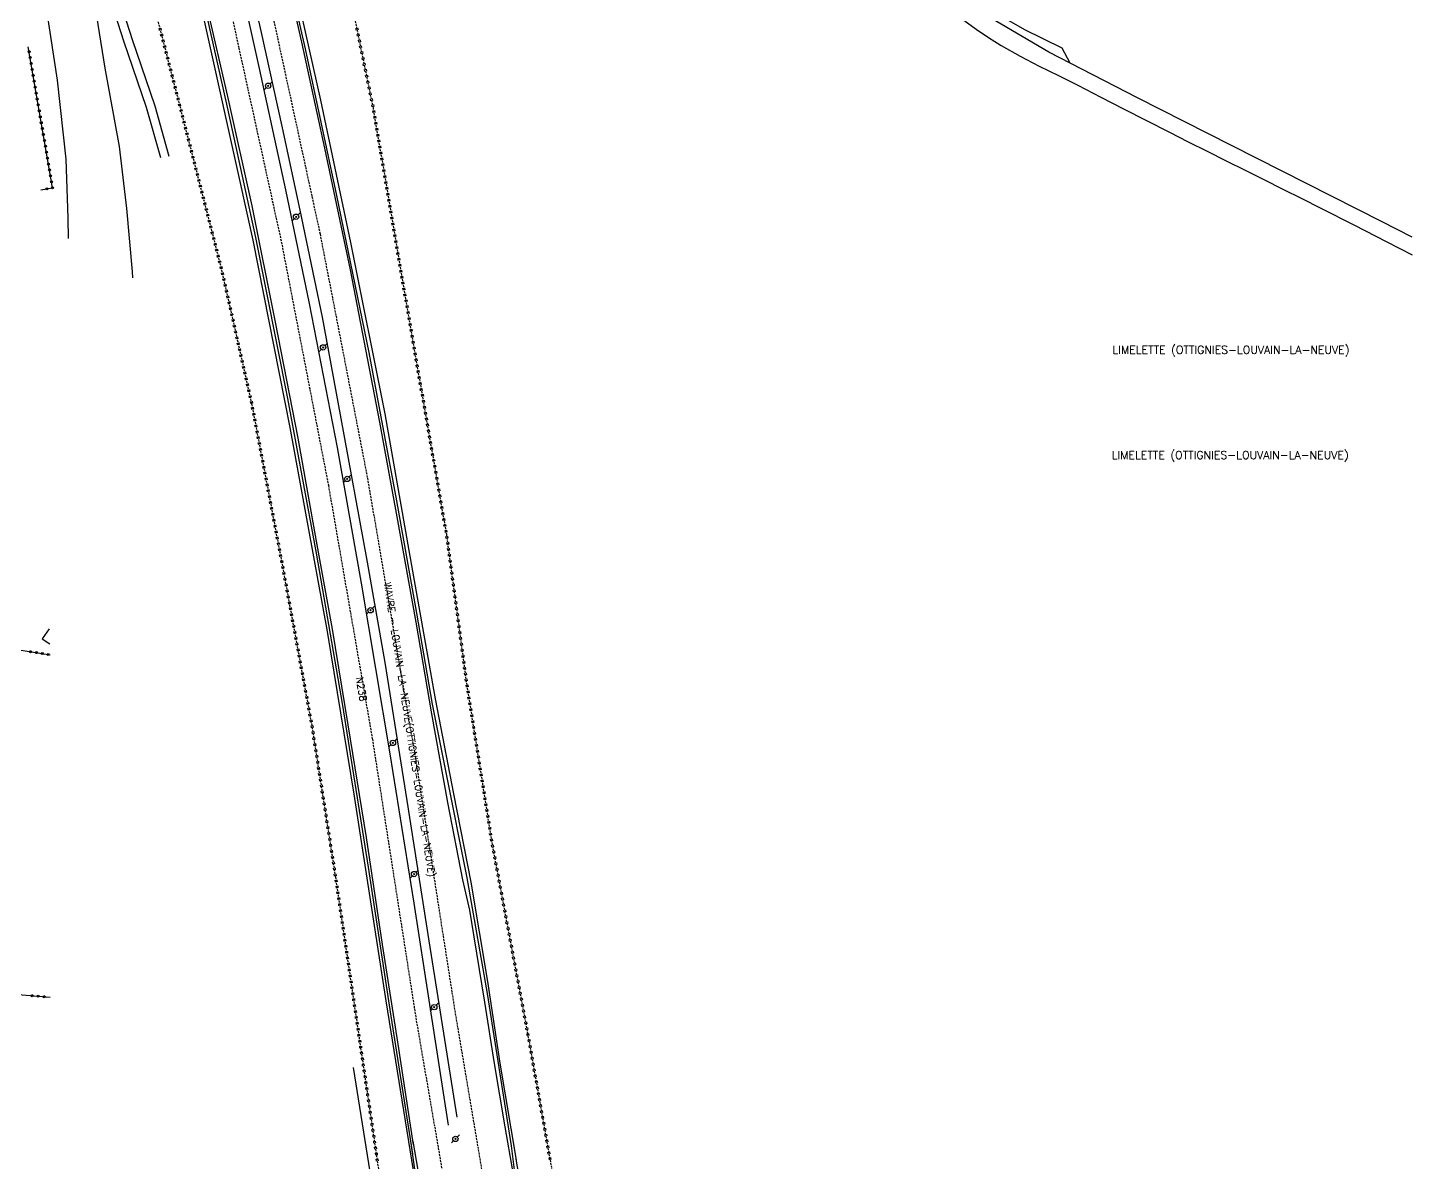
# Model space of a CAD drawing. Header units: millimetres. Extents: x 164000 to 165000, y 151998 to 153000.
# Drawn here: x 164654.1 to 165000, y 152309.7 to 152593.3 of the extents above; entities that cross this region are included whole.
import ezdxf
from ezdxf.enums import TextEntityAlignment as Align

# ---------------------------------------------------------------- set-up
doc = ezdxf.new("R2010")
doc.units = ezdxf.units.MM
doc.linetypes.add('DASHED', pattern=[0.75, 0.5, -0.25])
doc.layers.get('0').update_dxf_attribs({"linetype": 'CONTINUOUS'})
for name, color, linetype in [('W0001', 6, 'DASHED'), ('W0008', 7, 'CONTINUOUS'), ('W0010', 4, 'CONTINUOUS'), ('W0071', 7, 'CONTINUOUS'), ('W0104', 1, 'CONTINUOUS'), ('W0211', 2, 'CONTINUOUS'), ('W0220', 5, 'DASHED'), ('W0323', 7, 'CONTINUOUS'), ('W0330', 7, 'CONTINUOUS'), ('W0473', 7, 'CONTINUOUS'), ('W0510', 5, 'CONTINUOUS'), ('W0980', 7, 'CONTINUOUS'), ('W0989', 7, 'CONTINUOUS'), ('W0990', 7, 'CONTINUOUS')]:
    doc.layers.add(name, color=color, linetype=linetype)
doc.styles.get("Standard").update_dxf_attribs({"font": 'romans.shx', "width": 0.85})

# ---------------------------------------------------------------- blocks, each defined once
blk = doc.blocks.new('T473')
for p, q in [((-0.166667, 0.166667), (0.166667, -0.166667)), ((-0.166667, -0.166667), (0.166667, 0.166667)), ((0.500001, 0.500001), (1.000002, 1.000002)), ((-1.000002, -1.000002), (-0.500001, -0.500001))]:
    blk.add_line(p, q)
blk.add_ellipse((0, 0), major_axis=(0.471405, 0.471405), ratio=1, start_param=5.4977871438, end_param=11.780972451)
blk = doc.blocks.new('t323o')
at = {"color": 0, "linetype": 'Continuous'}
for radius in [0.25, 0.15]:
    blk.add_circle((0, 0), radius, dxfattribs=at)
blk = doc.blocks.new('t220o')
at = {"color": 0, "linetype": 'Continuous'}
for p, q in [((-0.25, 0.25), (0.25, 0.25)), ((-0.25, -0.25), (0.25, -0.25))]:
    blk.add_line(p, q, dxfattribs=at)

msp = doc.modelspace()

# ---------------------------------------------------------------- linework, layer by layer
at = {"layer": 'W0001'}
for points in [[(164687.96, 152671), (164702.18, 152609.42), (164717.46, 152539.67), (164729.2, 152478.88), (164740.18, 152415.46), (164751.16, 152345.06), (164760.7, 152289.73), (164767.47, 152249.99), (164776.56, 152209.02), (164785.77, 152171)], [(164786.73, 152211.37), (164777.39, 152252.34), (164770.27, 152291.67), (164760.92, 152347.17), (164751.01, 152410.73), (164738.99, 152480.93), (164727.19, 152541.73), (164713.54, 152604.69), (164698.16, 152671)]]:
    msp.add_lwpolyline(points, dxfattribs=at)
at = {"layer": 'W0008'}
for points in [[(164750.47, 152314.1), (164746.64, 152339.21), (164742.72, 152364.17), (164738.73, 152390.91), (164734.16, 152419.04), (164730.24, 152442.94), (164726.2, 152464.97), (164721.63, 152490.72), (164715.96, 152519.7), (164710.14, 152548.77), (164704.11, 152576.15), (164698.98, 152598.13), (164693.52, 152622.48), (164687.06, 152649.32), (164681.86, 152671)], [(164703.72, 152671), (164704.01, 152669.76), (164709.81, 152644.39), (164715.73, 152619.46), (164722.44, 152589.72), (164728.21, 152563.21), (164734.64, 152532.84), (164741.99, 152494.68), (164746.33, 152471.07), (164751.08, 152444.69), (164754.92, 152421.81), (164758.94, 152399.68), (164762.73, 152380.28), (164764.43, 152372.73), (164765.57, 152366.1), (164768.22, 152349.71), (164770.6, 152334.38), (164773.27, 152318.6), (164775.18, 152307.59)], [(164885.03, 152597.57), (164887.98, 152595.23), (164891.02, 152593), (164894.13, 152590.87), (164897.31, 152588.85), (164901.99, 152586.18), (164906.79, 152583.72), (164911.64, 152581.35), (164916.45, 152578.94), (164922.15, 152576), (164927.86, 152573.07), (164933.58, 152570.14), (164939.3, 152567.22), (164944.02, 152564.84), (164948.74, 152562.46), (164953.47, 152560.09), (164958.21, 152557.73), (164962.94, 152555.37), (164967.67, 152553), (164972.4, 152550.63), (164977.12, 152548.24), (164985.38, 152544.03), (164993.63, 152539.81), (165000, 152536.53)], [(165000, 152540.97), (164992.32, 152544.86), (164980.01, 152551.16), (164954.83, 152563.92), (164931.37, 152575.82), (164909.15, 152587.2), (164890.65, 152598.13)], [(164914.48, 152584.47), (164912.53, 152588.19), (164903.23, 152592.82), (164893.65, 152598.33), (164890.79, 152598.05)], [(164750.33, 152315.02), (164753.09, 152298.58)]]:
    msp.add_lwpolyline(points, dxfattribs=at)
at = {"layer": 'W0010'}
for points in [[(164681.17, 152671), (164684.42, 152656.9), (164690.39, 152632.37), (164696.9, 152604.69), (164703.89, 152573.43), (164710.98, 152540.87), (164718.96, 152500.61), (164726.1, 152461.97), (164732.73, 152423.9), (164739.09, 152383.44), (164744.78, 152346.2), (164750.22, 152311.86)], [(164759.19, 152318.95), (164754.54, 152349.17), (164750.63, 152374.51), (164744.63, 152411.85), (164737.49, 152454.48), (164731.44, 152488.36), (164724.45, 152524.42), (164718.6, 152552.84), (164711.94, 152583.11), (164706.15, 152609.47), (164699.46, 152638.42), (164693.77, 152662.74), (164691.88, 152671)], [(164694.2, 152671), (164697.56, 152656.67), (164704.24, 152628.05), (164712.4, 152592.13), (164717.61, 152568.34), (164722.06, 152547.7), (164727.6, 152520.94), (164732.15, 152496.54), (164738.91, 152459.71), (164743.28, 152434.68), (164748.77, 152400.16), (164754.26, 152365.03), (164761.28, 152321.01)], [(164774.98, 152313.84), (164768.95, 152351.87), (164763.89, 152380.82), (164758.63, 152407.17), (164755.23, 152424.2), (164751.31, 152447), (164746.31, 152475.04), (164739.37, 152512.1), (164731.34, 152551.42), (164723.48, 152588.04), (164713.29, 152632.39), (164704.32, 152670.65), (164704.24, 152671)], [(164749.91, 152313.8), (164751.98, 152299.25)], [(164775.72, 152307.86), (164774.98, 152313.84)]]:
    msp.add_lwpolyline(points, dxfattribs=at)
at = {"layer": 'W0071'}
for points in [[(164687.31, 152560.82), (164683.78, 152573.38), (164678.11, 152589.97), (164673.21, 152605.4), (164670.54, 152619.89), (164667.26, 152640.86), (164661.69, 152664.24), (164660.38, 152671)], [(164689.42, 152561.15), (164685.89, 152573.71), (164680.22, 152590.3), (164675.32, 152605.73), (164672.65, 152620.22), (164669.37, 152641.19), (164663.8, 152664.57), (164662.55, 152671)]]:
    msp.add_lwpolyline(points, dxfattribs=at)
at = {"layer": 'W0104'}
msp.add_lwpolyline([(164659.45, 152443.07), (164657.72, 152440.59), (164659.57, 152439.3)], dxfattribs=at)
at = {"layer": 'W0211'}
for points in [[(164750.42, 152307.64), (164743.59, 152350.09), (164735.66, 152401.71), (164729, 152442.43), (164719.67, 152493.41), (164710.37, 152540.21), (164700.43, 152585.32), (164691.79, 152623.98), (164681.82, 152665.54), (164680.58, 152671)], [(164705.2, 152671), (164708.61, 152655.9), (164714.15, 152633), (164721.37, 152601.28), (164727.19, 152575.18), (164734.74, 152539.67), (164743.33, 152496.82), (164749.31, 152462.61), (164755.84, 152425.53), (164760.41, 152401.84), (164764.76, 152379.7), (164768.95, 152354.87), (164772.03, 152334.51), (164776.07, 152310.23)], [(164776.03, 152310.48), (164778.69, 152295.23)]]:
    msp.add_lwpolyline(points, dxfattribs=at)
at = {"layer": 'W0220'}
for points in [[(164743.18, 152298.42), (164737.33, 152338.27), (164731.03, 152381.02), (164725.11, 152418.94), (164717.61, 152459.71), (164710.09, 152499.34), (164702.49, 152533.14), (164690.97, 152578.26), (164681.29, 152615.85), (164671.02, 152652.47), (164665.2, 152671)], [(164785.65, 152304.67), (164779.07, 152341.75), (164770.17, 152389.18), (164763.84, 152429.01), (164758.76, 152466.6), (164749.92, 152517.46), (164740.44, 152573.22), (164732.25, 152613.05), (164726.33, 152645.97), (164721.63, 152671)]]:
    msp.add_lwpolyline(points, dxfattribs=at)
at = {"layer": 'W0323'}
for points in [[(164657.35, 152552.78), (164660.27, 152553.3), (164654.22, 152588.55)], [(164642.91, 152439.25), (164659.65, 152436.56)], [(164633.81, 152363.81), (164633.56, 152353.17), (164659.7, 152350.98)]]:
    msp.add_lwpolyline(points, dxfattribs=at)
at = {"layer": 'W0330'}
msp.add_lwpolyline([(164759.35, 152199.23), (164752.66, 152228.25), (164745.94, 152267.69), (164735.5, 152333.37)], dxfattribs=at)
at = {"layer": 'W0510'}
for points in [[(164646.44, 152671), (164646.47, 152670.8), (164650.03, 152655.19), (164652.06, 152641.29), (164654.09, 152626.88), (164655.59, 152614.09), (164658.87, 152597.09), (164661.41, 152580.21), (164663.63, 152560.49), (164664.08, 152545.72), (164664.19, 152540.63)], [(164680.25, 152532.4), (164678.8, 152548.11), (164676.97, 152563.62), (164673.46, 152583.21), (164670.28, 152603.01), (164667.11, 152621.82), (164663.9, 152644.14), (164659.99, 152662.66), (164658.59, 152671)], [(164680.34, 152530.83), (164680.25, 152532.4)]]:
    msp.add_lwpolyline(points, dxfattribs=at)

# ---------------------------------------------------------------- block references
at = {"layer": 'W0220'}
for p, rotation in [((164687.2, 152592.91), 104.4456873557398), ((164687.57, 152591.46), 104.4456873557398), ((164736.38, 152592.94), 101.611967446194), ((164736.68, 152591.47), 101.611967446194), ((164687.95, 152590), 104.4456873557398), ((164688.32, 152588.55), 104.4456873557398), ((164736.99, 152590.01), 101.611967446194), ((164737.29, 152588.54), 101.611967446194), ((164688.7, 152587.1), 104.4456873557398), ((164689.07, 152585.65), 104.4456873557398), ((164737.59, 152587.07), 101.611967446194), ((164737.89, 152585.6), 101.611967446194), ((164689.44, 152584.19), 104.4456873557398), ((164689.82, 152582.74), 104.4456873557398), ((164690.19, 152581.29), 104.4456873557398), ((164738.19, 152584.13), 101.611967446194), ((164738.5, 152582.66), 101.611967446194), ((164738.8, 152581.19), 101.611967446194), ((164690.57, 152579.83), 104.4456873557398), ((164690.94, 152578.38), 104.4456873557398), ((164739.1, 152579.72), 101.611967446194), ((164739.4, 152578.25), 101.611967446194), ((164691.31, 152576.93), 104.3169171532252), ((164691.68, 152575.48), 104.3169171532252), ((164739.7, 152576.78), 101.611967446194), ((164740.01, 152575.31), 101.611967446194), ((164692.05, 152574.02), 104.3169171532252), ((164692.43, 152572.57), 104.3169171532252), ((164692.8, 152571.12), 104.3169171532252), ((164740.31, 152573.84), 101.611967446194), ((164740.58, 152572.37), 99.64855289333676), ((164740.83, 152570.89), 99.64855289333676), ((164693.17, 152569.66), 104.3169171532252), ((164693.54, 152568.21), 104.3169171532252), ((164741.08, 152569.41), 99.64855289333676), ((164741.33, 152567.93), 99.64855289333676), ((164693.91, 152566.75), 104.3169171532252), ((164694.28, 152565.3), 104.3169171532252), ((164694.65, 152563.85), 104.3169171532252), ((164741.59, 152566.45), 99.64855289333676), ((164741.84, 152564.97), 99.64855289333676), ((164695.02, 152562.39), 104.3169171532252), ((164695.39, 152560.94), 104.3169171532252), ((164742.09, 152563.5), 99.64855289333676), ((164742.34, 152562.02), 99.64855289333676), ((164742.59, 152560.54), 99.64855289333676), ((164695.76, 152559.49), 104.3169171532252), ((164696.13, 152558.03), 104.3169171532252), ((164742.84, 152559.06), 99.64855289333676), ((164743.09, 152557.58), 99.64855289333676), ((164696.51, 152556.58), 104.3169171532252), ((164696.88, 152555.13), 104.3169171532252), ((164697.25, 152553.67), 104.3169171532252), ((164743.35, 152556.1), 99.64855289333676), ((164743.6, 152554.62), 99.64855289333676), ((164697.62, 152552.22), 104.3169171532252), ((164697.99, 152550.77), 104.3169171532252), ((164743.85, 152553.14), 99.64855289333676), ((164744.1, 152551.67), 99.64855289333676), ((164744.35, 152550.19), 99.64855289333676), ((164698.36, 152549.31), 104.3169171532252), ((164698.73, 152547.86), 104.3169171532252), ((164744.6, 152548.71), 99.64855289333676), ((164744.85, 152547.23), 99.64855289333676), ((164699.1, 152546.41), 104.3169171532252), ((164699.47, 152544.95), 104.3169171532252), ((164699.84, 152543.5), 104.3169171532252), ((164745.11, 152545.75), 99.64855289333676), ((164745.36, 152544.27), 99.64855289333676), ((164700.21, 152542.05), 104.3169171532252), ((164700.59, 152540.59), 104.3169171532252), ((164745.61, 152542.79), 99.64855289333676), ((164745.86, 152541.31), 99.64855289333676), ((164746.11, 152539.84), 99.64855289333676), ((164700.96, 152539.14), 104.3169171532252), ((164701.33, 152537.69), 104.3169171532252), ((164701.7, 152536.23), 104.3169171532252), ((164746.36, 152538.36), 99.64855289333676), ((164746.61, 152536.88), 99.64855289333676), ((164702.07, 152534.78), 104.3169171532252), ((164702.44, 152533.33), 104.3169171532252), ((164746.87, 152535.4), 99.64855289333676), ((164747.12, 152533.92), 99.64855289333676), ((164702.77, 152531.86), 102.6701315633791), ((164703.1, 152530.4), 102.6701315633791), ((164747.37, 152532.44), 99.64855289333676), ((164747.62, 152530.96), 99.64855289333676), ((164747.87, 152529.48), 99.64855289333676), ((164703.43, 152528.94), 102.6701315633791), ((164703.76, 152527.47), 102.6701315633791), ((164704.09, 152526.01), 102.6701315633791), ((164748.12, 152528.01), 99.64855289333676), ((164748.37, 152526.53), 99.64855289333676), ((164704.42, 152524.55), 102.6701315633791), ((164704.75, 152523.08), 102.6701315633791), ((164748.63, 152525.05), 99.64855289333676), ((164748.88, 152523.57), 99.64855289333676), ((164705.08, 152521.62), 102.6701315633791), ((164705.41, 152520.16), 102.6701315633791), ((164749.13, 152522.09), 99.64855289333676), ((164749.38, 152520.61), 99.64855289333676), ((164749.63, 152519.13), 99.64855289333676), ((164705.74, 152518.69), 102.6701315633791), ((164706.06, 152517.23), 102.6701315633791), ((164706.39, 152515.77), 102.6701315633791), ((164749.88, 152517.65), 99.64855289333676), ((164750.14, 152516.18), 99.86580718076304), ((164706.72, 152514.3), 102.6701315633791), ((164707.05, 152512.84), 102.6701315633791), ((164750.4, 152514.7), 99.86580718076304), ((164750.65, 152513.22), 99.86580718076304), ((164707.38, 152511.38), 102.6701315633791), ((164707.71, 152509.91), 102.6701315633791), ((164708.04, 152508.45), 102.6701315633791), ((164750.91, 152511.74), 99.86580718076304), ((164751.17, 152510.26), 99.86580718076304), ((164751.42, 152508.79), 99.86580718076304), ((164708.37, 152506.99), 102.6701315633791), ((164708.7, 152505.52), 102.6701315633791), ((164751.68, 152507.31), 99.86580718076304), ((164751.94, 152505.83), 99.86580718076304), ((164709.03, 152504.06), 102.6701315633791), ((164709.35, 152502.59), 102.6701315633791), ((164752.19, 152504.35), 99.86580718076304), ((164752.45, 152502.88), 99.86580718076304), ((164709.68, 152501.13), 102.6701315633791), ((164710.01, 152499.67), 102.6701315633791), ((164710.3, 152498.2), 100.7505182325046), ((164752.71, 152501.4), 99.86580718076304), ((164752.97, 152499.92), 99.86580718076304), ((164753.22, 152498.44), 99.86580718076304), ((164710.58, 152496.72), 100.7505182325046), ((164710.86, 152495.25), 100.7505182325046), ((164753.48, 152496.96), 99.86580718076304), ((164753.74, 152495.49), 99.86580718076304), ((164711.14, 152493.78), 100.7505182325046), ((164711.42, 152492.3), 100.7505182325046), ((164753.99, 152494.01), 99.86580718076304), ((164754.25, 152492.53), 99.86580718076304), ((164711.7, 152490.83), 100.7505182325046), ((164711.98, 152489.35), 100.7505182325046), ((164712.26, 152487.88), 100.7505182325046), ((164754.51, 152491.05), 99.86580718076304), ((164754.76, 152489.57), 99.86580718076304), ((164755.02, 152488.1), 99.86580718076304), ((164712.54, 152486.41), 100.7505182325046), ((164712.82, 152484.93), 100.7505182325046), ((164755.28, 152486.62), 99.86580718076304), ((164755.54, 152485.14), 99.86580718076304), ((164713.1, 152483.46), 100.7505182325046), ((164713.38, 152481.99), 100.7505182325046), ((164755.79, 152483.66), 99.86580718076304), ((164756.05, 152482.19), 99.86580718076304), ((164756.31, 152480.71), 99.86580718076304), ((164713.66, 152480.51), 100.7505182325046), ((164713.94, 152479.04), 100.7505182325046), ((164714.22, 152477.56), 100.7505182325046), ((164756.56, 152479.23), 99.86580718076304), ((164756.82, 152477.75), 99.86580718076304), ((164714.5, 152476.09), 100.7505182325046), ((164714.78, 152474.62), 100.7505182325046), ((164757.08, 152476.27), 99.86580718076304), ((164757.33, 152474.8), 99.86580718076304), ((164715.06, 152473.14), 100.7505182325046), ((164715.34, 152471.67), 100.7505182325046), ((164757.59, 152473.32), 99.86580718076304), ((164757.85, 152471.84), 99.86580718076304), ((164758.11, 152470.36), 99.86580718076304), ((164715.62, 152470.2), 100.7505182325046), ((164715.9, 152468.72), 100.7505182325046), ((164716.18, 152467.25), 100.7505182325046), ((164758.36, 152468.89), 99.86580718076304), ((164758.62, 152467.41), 99.86580718076304), ((164716.46, 152465.78), 100.7505182325046), ((164716.74, 152464.3), 100.7505182325046), ((164758.85, 152465.93), 97.70119219006993), ((164759.05, 152464.44), 97.70119219006993), ((164717.02, 152462.83), 100.7505182325046), ((164717.3, 152461.35), 100.7505182325046), ((164759.25, 152462.95), 97.70119219006993), ((164759.45, 152461.47), 97.70119219006993), ((164759.66, 152459.98), 97.70119219006993), ((164717.58, 152459.88), 100.7505182325046), ((164717.85, 152458.41), 100.4211096254821), ((164718.12, 152456.93), 100.4211096254821), ((164759.86, 152458.49), 97.70119219006993), ((164760.06, 152457.01), 97.70119219006993), ((164718.39, 152455.46), 100.4211096254821), ((164718.66, 152453.98), 100.4211096254821), ((164760.26, 152455.52), 97.70119219006993), ((164760.46, 152454.03), 97.70119219006993), ((164718.94, 152452.5), 100.4211096254821), ((164719.21, 152451.03), 100.4211096254821), ((164760.66, 152452.55), 97.70119219006993), ((164760.86, 152451.06), 97.70119219006993), ((164719.48, 152449.55), 100.4211096254821), ((164719.75, 152448.08), 100.4211096254821), ((164720.02, 152446.6), 100.4211096254821), ((164761.06, 152449.57), 97.70119219006993), ((164761.26, 152448.09), 97.70119219006993), ((164761.46, 152446.6), 97.70119219006993), ((164720.29, 152445.13), 100.4211096254821), ((164720.56, 152443.65), 100.4211096254821), ((164761.67, 152445.12), 97.70119219006993), ((164761.87, 152443.63), 97.70119219006993), ((164720.84, 152442.18), 100.4211096254821), ((164721.11, 152440.7), 100.4211096254821), ((164721.38, 152439.23), 100.4211096254821), ((164762.07, 152442.14), 97.70119219006993), ((164762.27, 152440.66), 97.70119219006993), ((164721.65, 152437.75), 100.4211096254821), ((164721.92, 152436.28), 100.4211096254821), ((164762.47, 152439.17), 97.70119219006993), ((164762.67, 152437.68), 97.70119219006993), ((164762.87, 152436.2), 97.70119219006993), ((164722.19, 152434.8), 100.4211096254821), ((164722.46, 152433.33), 100.4211096254821), ((164763.07, 152434.71), 97.70119219006993), ((164763.27, 152433.22), 97.70119219006993), ((164722.73, 152431.85), 100.4211096254821), ((164723.01, 152430.38), 100.4211096254821), ((164723.28, 152428.9), 100.4211096254821), ((164763.47, 152431.74), 97.70119219006993), ((164763.68, 152430.25), 97.70119219006993), ((164723.55, 152427.43), 100.4211096254821), ((164723.82, 152425.95), 100.4211096254821), ((164763.88, 152428.77), 99.02894613882471), ((164764.12, 152427.28), 99.02894613882471), ((164764.35, 152425.8), 99.02894613882471), ((164724.09, 152424.47), 100.4211096254821), ((164724.36, 152423), 100.4211096254821), ((164764.59, 152424.32), 99.02894613882471), ((164764.82, 152422.84), 99.02894613882471), ((164724.63, 152421.52), 100.4211096254821), ((164724.91, 152420.05), 100.4211096254821), ((164725.17, 152418.57), 98.87597266048964), ((164765.06, 152421.36), 99.02894613882471), ((164765.29, 152419.88), 99.02894613882471), ((164725.4, 152417.09), 98.87597266048964), ((164725.63, 152415.61), 98.87597266048964), ((164765.53, 152418.4), 99.02894613882471), ((164765.77, 152416.91), 99.02894613882471), ((164766, 152415.43), 99.02894613882471), ((164725.86, 152414.13), 98.87597266048964), ((164726.09, 152412.64), 98.87597266048964), ((164766.24, 152413.95), 99.02894613882471), ((164766.47, 152412.47), 99.02894613882471), ((164726.32, 152411.16), 98.87597266048964), ((164726.56, 152409.68), 98.87597266048964), ((164726.79, 152408.2), 98.87597266048964), ((164766.71, 152410.99), 99.02894613882471), ((164766.94, 152409.51), 99.02894613882471), ((164727.02, 152406.72), 98.87597266048964), ((164727.25, 152405.23), 98.87597266048964), ((164767.18, 152408.03), 99.02894613882471), ((164767.41, 152406.54), 99.02894613882471), ((164767.65, 152405.06), 99.02894613882471), ((164727.48, 152403.75), 98.87597266048964), ((164727.71, 152402.27), 98.87597266048964), ((164767.88, 152403.58), 99.02894613882471), ((164768.12, 152402.1), 99.02894613882471), ((164727.94, 152400.79), 98.87597266048964), ((164728.18, 152399.31), 98.87597266048964), ((164728.41, 152397.82), 98.87597266048964), ((164768.36, 152400.62), 99.02894613882471), ((164768.59, 152399.14), 99.02894613882471), ((164728.64, 152396.34), 98.87597266048964), ((164728.87, 152394.86), 98.87597266048964), ((164768.83, 152397.66), 99.02894613882471), ((164769.06, 152396.17), 99.02894613882471), ((164769.3, 152394.69), 99.02894613882471), ((164729.1, 152393.38), 98.87597266048964), ((164729.33, 152391.9), 98.87597266048964), ((164769.53, 152393.21), 99.02894613882471), ((164769.77, 152391.73), 99.02894613882471), ((164729.56, 152390.41), 98.87597266048964), ((164729.8, 152388.93), 98.87597266048964), ((164730.03, 152387.45), 98.87597266048964), ((164770, 152390.25), 99.02894613882471), ((164770.25, 152388.77), 100.6233635537774), ((164730.26, 152385.97), 98.87597266048964), ((164730.49, 152384.49), 98.87597266048964), ((164770.53, 152387.29), 100.6233635537774), ((164770.8, 152385.82), 100.6233635537774), ((164771.08, 152384.35), 100.6233635537774), ((164730.72, 152383), 98.87597266048964), ((164730.95, 152381.52), 98.87597266048964), ((164771.36, 152382.87), 100.6233635537774), ((164771.63, 152381.4), 100.6233635537774), ((164731.18, 152380.04), 98.38745966553206), ((164731.39, 152378.55), 98.38745966553206), ((164731.61, 152377.07), 98.38745966553206), ((164771.91, 152379.92), 100.6233635537774), ((164772.19, 152378.45), 100.6233635537774), ((164772.46, 152376.97), 100.6233635537774), ((164731.83, 152375.59), 98.38745966553206), ((164732.05, 152374.1), 98.38745966553206), ((164772.74, 152375.5), 100.6233635537774), ((164773.02, 152374.03), 100.6233635537774), ((164732.27, 152372.62), 98.38745966553206), ((164732.49, 152371.13), 98.38745966553206), ((164773.29, 152372.55), 100.6233635537774), ((164773.57, 152371.08), 100.6233635537774), ((164732.71, 152369.65), 98.38745966553206), ((164732.93, 152368.17), 98.38745966553206), ((164733.14, 152366.68), 98.38745966553206), ((164773.84, 152369.6), 100.6233635537774), ((164774.12, 152368.13), 100.6233635537774), ((164774.4, 152366.65), 100.6233635537774), ((164733.36, 152365.2), 98.38745966553206), ((164733.58, 152363.71), 98.38745966553206), ((164774.67, 152365.18), 100.6233635537774), ((164774.95, 152363.71), 100.6233635537774), ((164733.8, 152362.23), 98.38745966553206), ((164734.02, 152360.75), 98.38745966553206), ((164775.23, 152362.23), 100.6233635537774), ((164775.5, 152360.76), 100.6233635537774), ((164734.24, 152359.26), 98.38745966553206), ((164734.46, 152357.78), 98.38745966553206), ((164734.68, 152356.29), 98.38745966553206), ((164775.78, 152359.28), 100.6233635537774), ((164776.06, 152357.81), 100.6233635537774), ((164776.33, 152356.33), 100.6233635537774), ((164734.9, 152354.81), 98.38745966553206), ((164735.11, 152353.33), 98.38745966553206), ((164776.61, 152354.86), 100.6233635537774), ((164776.89, 152353.39), 100.6233635537774), ((164735.33, 152351.84), 98.38745966553206), ((164735.55, 152350.36), 98.38745966553206), ((164777.16, 152351.91), 100.6233635537774), ((164777.44, 152350.44), 100.6233635537774), ((164735.77, 152348.87), 98.38745966553206), ((164735.99, 152347.39), 98.38745966553206), ((164736.21, 152345.91), 98.38745966553206), ((164777.72, 152348.96), 100.6233635537774), ((164777.99, 152347.49), 100.6233635537774), ((164778.27, 152346.01), 100.6233635537774), ((164736.43, 152344.42), 98.38745966553206), ((164736.65, 152342.94), 98.38745966553206), ((164778.55, 152344.54), 100.6233635537774), ((164778.82, 152343.07), 100.6233635537774), ((164736.86, 152341.46), 98.38745966553206), ((164737.08, 152339.97), 98.38745966553206), ((164779.1, 152341.59), 100.0662156857715), ((164779.36, 152340.11), 100.0662156857715), ((164737.3, 152338.49), 98.38745966553206), ((164737.52, 152337), 98.34484576752627), ((164737.74, 152335.52), 98.34484576752627), ((164779.62, 152338.64), 100.0662156857715), ((164779.88, 152337.16), 100.0662156857715), ((164780.15, 152335.68), 100.0662156857715), ((164737.96, 152334.03), 98.34484576752627), ((164738.17, 152332.55), 98.34484576752627), ((164780.41, 152334.21), 100.0662156857715), ((164780.67, 152332.73), 100.0662156857715), ((164738.39, 152331.07), 98.34484576752627), ((164738.61, 152329.58), 98.34484576752627), ((164780.93, 152331.25), 100.0662156857715), ((164781.19, 152329.78), 100.0662156857715), ((164738.83, 152328.1), 98.34484576752627), ((164739.04, 152326.61), 98.34484576752627), ((164739.26, 152325.13), 98.34484576752627), ((164781.46, 152328.3), 100.0662156857715), ((164781.72, 152326.82), 100.0662156857715), ((164781.98, 152325.35), 100.0662156857715), ((164739.48, 152323.65), 98.34484576752627), ((164739.7, 152322.16), 98.34484576752627), ((164782.24, 152323.87), 100.0662156857715), ((164782.51, 152322.39), 100.0662156857715), ((164739.91, 152320.68), 98.34484576752627), ((164740.13, 152319.19), 98.34484576752627), ((164782.77, 152320.91), 100.0662156857715), ((164783.03, 152319.44), 100.0662156857715), ((164740.35, 152317.71), 98.34484576752627), ((164740.57, 152316.23), 98.34484576752627), ((164740.79, 152314.74), 98.34484576752627), ((164783.29, 152317.96), 100.0662156857715), ((164783.55, 152316.48), 100.0662156857715), ((164783.82, 152315.01), 100.0662156857715), ((164741, 152313.26), 98.34484576752627), ((164741.22, 152311.77), 98.34484576752627), ((164784.08, 152313.53), 100.0662156857715), ((164784.34, 152312.05), 100.0662156857715), ((164741.44, 152310.29), 98.34484576752627), ((164784.6, 152310.58), 100.0662156857715)]:
    msp.add_blockref('t220o', p, dxfattribs=dict(at, rotation=rotation))
at = {"layer": 'W0323'}
for p, rotation in [((164654.43, 152587.33), 99.73675142539783), ((164654.68, 152585.85), 99.73675142539783), ((164654.94, 152584.38), 99.73675142539783), ((164655.19, 152582.9), 99.73675142539783), ((164655.44, 152581.42), 99.73675142539783), ((164655.7, 152579.94), 99.73675142539783), ((164655.95, 152578.46), 99.73675142539783), ((164656.21, 152576.98), 99.73675142539783), ((164656.46, 152575.5), 99.73675142539783), ((164656.71, 152574.03), 99.73675142539783), ((164656.97, 152572.55), 99.73675142539783), ((164657.22, 152571.07), 99.73675142539783), ((164657.47, 152569.59), 99.73675142539783), ((164657.73, 152568.11), 99.73675142539783), ((164657.98, 152566.63), 99.73675142539783), ((164658.24, 152565.16), 99.73675142539783), ((164658.49, 152563.68), 99.73675142539783), ((164658.74, 152562.2), 99.73675142539783), ((164659, 152560.72), 99.73675142539783), ((164659.25, 152559.24), 99.73675142539783), ((164659.5, 152557.76), 99.73675142539783), ((164659.76, 152556.29), 99.73675142539783), ((164660.01, 152554.81), 99.73675142539783), ((164658.83, 152553.04), 10.06345688963159), ((164660.26, 152553.33), 99.73675142539783), ((164654.76, 152437.35), 350.875113824499), ((164656.24, 152437.11), 350.875113824499), ((164657.72, 152436.87), 350.875113824499), ((164659.2, 152436.64), 350.875113824499), ((164655.21, 152351.35), 355.1932549484002), ((164656.71, 152351.23), 355.1932549484002), ((164658.2, 152351.1), 355.1932549484002)]:
    msp.add_blockref('t323o', p, dxfattribs=dict(at, rotation=rotation))
at = {"layer": 'W0473'}
for p in [(164714.15, 152578.81), (164721.12, 152546.08), (164727.85, 152513.42), (164733.9, 152480.53), (164739.72, 152447.71), (164745.32, 152414.55), (164750.6, 152381.76), (164755.63, 152348.49), (164760.92, 152315.55)]:
    msp.add_blockref('T473', p, dxfattribs=at)

# ---------------------------------------------------------------- texts
at = {"layer": 'W0980'}
for p in [(164954.69, 152512.67), (164954.5, 152486.37)]:
    msp.add_text('LIMELETTE (OTTIGNIES-LOUVAIN-LA-NEUVE)', height=2, dxfattribs=at).set_placement(p, align=Align.MIDDLE)
at = {"layer": 'W0989'}
msp.add_text('WAVRE - LOUVAIN-LA-NEUVE(OTTIGNIES-LOUVAIN-LA-NEUVE)  ', height=1.75, rotation=278.6427, dxfattribs=at).set_placement((164749.71, 152416.66), align=Align.MIDDLE_CENTER)
at = {"layer": 'W0990'}
msp.add_text('N238  ', height=1.75, rotation=279.6372, dxfattribs=at).set_placement((164737.65, 152426.8), align=Align.MIDDLE_CENTER)

doc.saveas('drawing.dxf')
